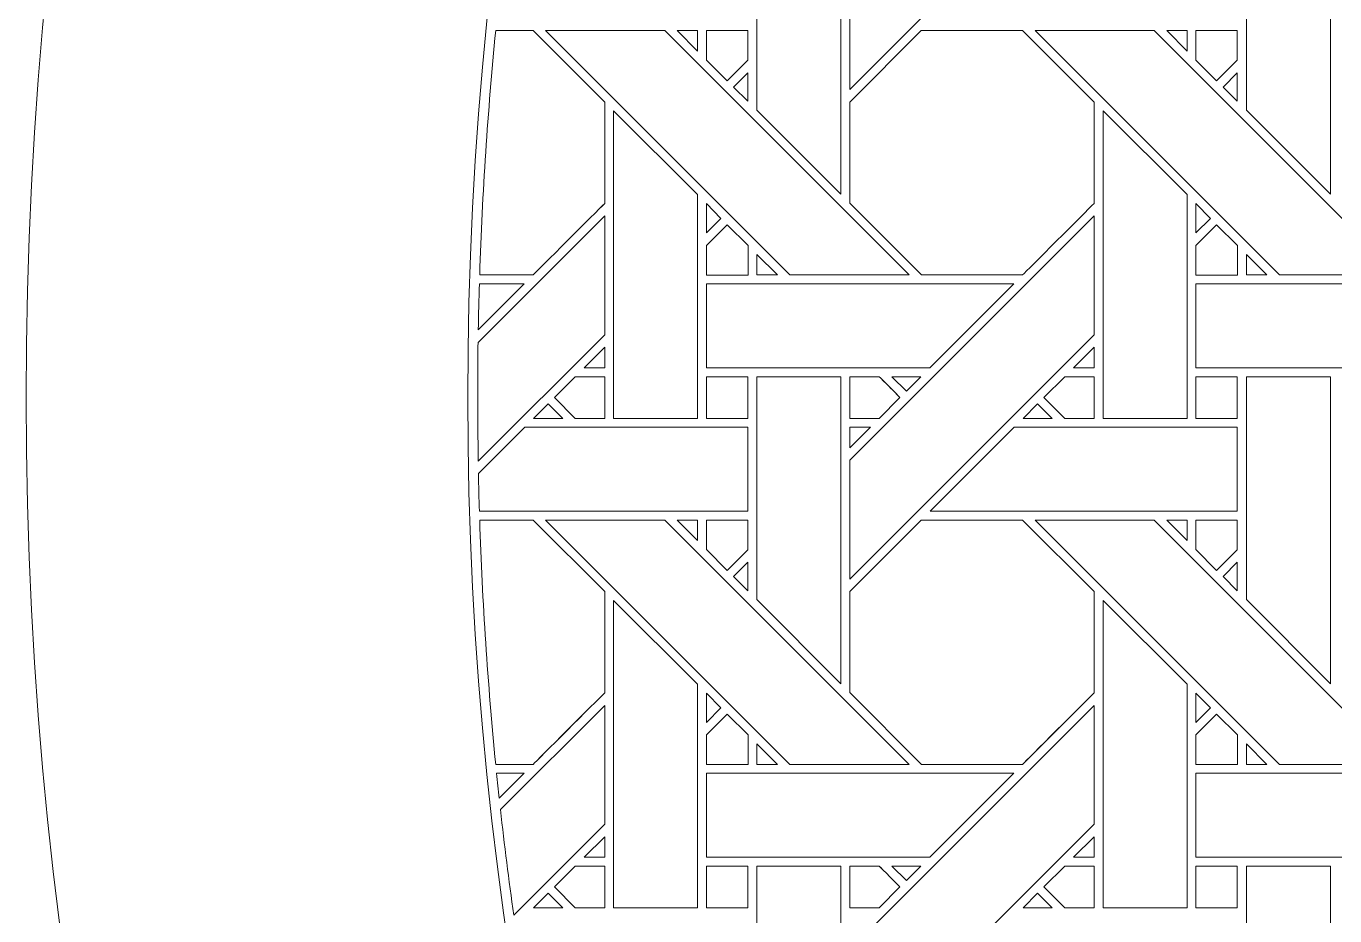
# Model space of a CAD drawing. Header units: inches. Extents: x 4.4 to 20.4, y 1.1 to 17.1.
# Drawn here: x 4.383 to 6.919, y 8.09 to 9.815 of the extents above; entities that cross this region are included whole.
import ezdxf

# ---------------------------------------------------------------- set-up
doc = ezdxf.new("R2010")
doc.units = ezdxf.units.IN
doc.header["$MEASUREMENT"] = 0
doc.layers.add('Design', color=7, linetype='Continuous', lineweight=0)

msp = doc.modelspace()

# ---------------------------------------------------------------- linework, layer by layer
at = {"layer": 'Design'}
for points, knots in [([(12.3829, 17.0948), (7.9646, 17.0948), (4.3829, 13.513), (4.3829, 9.0948), (4.3829, 4.6765), (7.9646, 1.0948), (12.3829, 1.0948), (16.8011, 1.0948), (20.3829, 4.6765), (20.3829, 9.0948), (20.3829, 13.513), (16.8011, 17.0948), (12.3829, 17.0948)], [0, 0, 0, 0, 1, 1, 1, 2, 2, 2, 3, 3, 3, 4, 4, 4, 4]), ([(12.3829, 16.2388), (8.4373, 16.2388), (5.2388, 13.0403), (5.2388, 9.0948), (5.2388, 5.1492), (8.4373, 1.9507), (12.3829, 1.9507), (16.3284, 1.9507), (19.5269, 5.1492), (19.5269, 9.0948), (19.5269, 13.0403), (16.3284, 16.2388), (12.3829, 16.2388)], [0, 0, 0, 0, 1, 1, 1, 2, 2, 2, 3, 3, 3, 4, 4, 4, 4]), ([(6.453, 10.3954), (6.453, 10.3954), (6.453, 10.1654), (6.453, 10.1654), (6.453, 10.1654), (5.9793, 9.6917), (5.9793, 9.6917), (5.9793, 9.6917), (5.9793, 9.9218), (5.9793, 9.9218), (5.9793, 9.9218), (6.453, 10.3954), (6.453, 10.3954)], [0, 0, 0, 0, 1, 1, 1, 2, 2, 2, 3, 3, 3, 4, 4, 4, 4]), ([(5.7992, 10.0839), (5.7992, 10.0839), (5.9622, 10.0839), (5.9622, 10.0839), (5.9622, 10.0839), (5.9622, 9.4888), (5.9622, 9.4888), (5.9622, 9.4888), (5.7992, 9.6517), (5.7992, 9.6517), (5.7992, 9.6517), (5.7992, 10.0839), (5.7992, 10.0839)], [0, 0, 0, 0, 1, 1, 1, 2, 2, 2, 3, 3, 3, 4, 4, 4, 4]), ([(6.9109, 10.0839), (6.9109, 10.0839), (6.9109, 9.4888), (6.9109, 9.4888), (6.9109, 9.4888), (6.748, 9.6517), (6.748, 9.6517), (6.748, 9.6517), (6.748, 10.0839), (6.748, 10.0839), (6.748, 10.0839), (6.9109, 10.0839), (6.9109, 10.0839)], [0, 0, 0, 0, 1, 1, 1, 2, 2, 2, 3, 3, 3, 4, 4, 4, 4]), ([(5.3654, 9.8061), (5.3654, 9.8061), (5.5042, 9.6673), (5.5042, 9.6673), (5.5042, 9.6673), (5.5042, 9.4711), (5.5042, 9.4711), (5.4864, 9.4532), (5.3744, 9.3414), (5.3655, 9.3324), (5.3655, 9.3324), (5.2619, 9.3324), (5.2619, 9.3324), (5.2671, 9.4917), (5.2775, 9.6496), (5.293, 9.8061), (5.293, 9.8061), (5.3654, 9.8061), (5.3654, 9.8061)], [0, 0, 0, 0, 1, 1, 1, 2, 2, 2, 3, 3, 3, 4, 4, 4, 5, 5, 5, 6, 6, 6, 6]), ([(5.3654, 9.8061), (5.3654, 9.8061), (5.5042, 9.6673), (5.5042, 9.6673), (5.5042, 9.6673), (5.5042, 9.4711), (5.5042, 9.4711), (5.4863, 9.4531), (5.3744, 9.3414), (5.3655, 9.3324), (5.3655, 9.3324), (5.2619, 9.3324), (5.2619, 9.3324), (5.2671, 9.4917), (5.2775, 9.6496), (5.293, 9.8061), (5.293, 9.8061), (5.3654, 9.8061), (5.3654, 9.8061)], [0, 0, 0, 0, 1, 1, 1, 2, 2, 2, 3, 3, 3, 4, 4, 4, 5, 5, 5, 6, 6, 6, 6]), ([(5.3897, 9.8061), (5.3897, 9.8061), (5.6207, 9.8061), (5.6207, 9.8061), (5.6207, 9.8061), (6.0943, 9.3324), (6.0943, 9.3324), (6.0943, 9.3324), (5.8633, 9.3324), (5.8633, 9.3324), (5.8633, 9.3324), (5.3897, 9.8061), (5.3897, 9.8061)], [0, 0, 0, 0, 1, 1, 1, 2, 2, 2, 3, 3, 3, 4, 4, 4, 4]), ([(5.6448, 9.8061), (5.6448, 9.8061), (5.6842, 9.8061), (5.6842, 9.8061), (5.6842, 9.8061), (5.6842, 9.7662), (5.6842, 9.7662), (5.6842, 9.7662), (5.6448, 9.8061), (5.6448, 9.8061)], [0, 0, 0, 0, 1, 1, 1, 2, 2, 2, 3, 3, 3, 3]), ([(5.7816, 9.8061), (5.7816, 9.8061), (5.7816, 9.7485), (5.7816, 9.7485), (5.7816, 9.7485), (5.7416, 9.7085), (5.7416, 9.7085), (5.7416, 9.7085), (5.7014, 9.7489), (5.7014, 9.7489), (5.7014, 9.7489), (5.7014, 9.8061), (5.7014, 9.8061), (5.7014, 9.8061), (5.7816, 9.8061), (5.7816, 9.8061)], [0, 0, 0, 0, 1, 1, 1, 2, 2, 2, 3, 3, 3, 4, 4, 4, 5, 5, 5, 5]), ([(5.7816, 9.7485), (5.7816, 9.7485), (5.7418, 9.7085), (5.7418, 9.7085), (5.7418, 9.7085), (5.7014, 9.7489), (5.7014, 9.7489), (5.7014, 9.7489), (5.7014, 9.8061), (5.7014, 9.8061), (5.7014, 9.8061), (5.7816, 9.8061), (5.7816, 9.8061), (5.7816, 9.8061), (5.7816, 9.7485), (5.7816, 9.7485)], [0, 0, 0, 0, 1, 1, 1, 2, 2, 2, 3, 3, 3, 4, 4, 4, 5, 5, 5, 5]), ([(6.1179, 9.8061), (6.1179, 9.8061), (6.3142, 9.8061), (6.3142, 9.8061), (6.3142, 9.8061), (6.4529, 9.6673), (6.4529, 9.6673), (6.4529, 9.6673), (6.4529, 9.4711), (6.4529, 9.4711), (6.4351, 9.4532), (6.3232, 9.3414), (6.3142, 9.3324), (6.3142, 9.3324), (6.1185, 9.3324), (6.1185, 9.3324), (6.1185, 9.3324), (5.9792, 9.4717), (5.9792, 9.4717), (5.9792, 9.4717), (5.9792, 9.6673), (5.9792, 9.6673), (5.9792, 9.6673), (6.1179, 9.8061), (6.1179, 9.8061)], [0, 0, 0, 0, 1, 1, 1, 2, 2, 2, 3, 3, 3, 4, 4, 4, 5, 5, 5, 6, 6, 6, 7, 7, 7, 8, 8, 8, 8]), ([(6.1179, 9.8061), (6.1179, 9.8061), (6.3142, 9.8061), (6.3142, 9.8061), (6.3142, 9.8061), (6.4529, 9.6673), (6.4529, 9.6673), (6.4529, 9.6673), (6.4529, 9.4711), (6.4529, 9.4711), (6.4351, 9.4532), (6.3232, 9.3414), (6.3142, 9.3324), (6.3142, 9.3324), (6.1185, 9.3324), (6.1185, 9.3324), (6.1185, 9.3324), (5.9792, 9.4717), (5.9792, 9.4717), (5.9792, 9.4717), (5.9792, 9.6673), (5.9792, 9.6673), (5.9792, 9.6673), (6.1179, 9.8061), (6.1179, 9.8061)], [0, 0, 0, 0, 1, 1, 1, 2, 2, 2, 3, 3, 3, 4, 4, 4, 5, 5, 5, 6, 6, 6, 7, 7, 7, 8, 8, 8, 8]), ([(6.5694, 9.8061), (6.5694, 9.8061), (7.043, 9.3324), (7.043, 9.3324), (7.043, 9.3324), (6.812, 9.3324), (6.812, 9.3324), (6.812, 9.3324), (6.3385, 9.8061), (6.3385, 9.8061), (6.3385, 9.8061), (6.5694, 9.8061), (6.5694, 9.8061)], [0, 0, 0, 0, 1, 1, 1, 2, 2, 2, 3, 3, 3, 4, 4, 4, 4]), ([(6.633, 9.8061), (6.633, 9.8061), (6.633, 9.7662), (6.633, 9.7662), (6.633, 9.7662), (6.5935, 9.8061), (6.5935, 9.8061), (6.5935, 9.8061), (6.633, 9.8061), (6.633, 9.8061)], [0, 0, 0, 0, 1, 1, 1, 2, 2, 2, 3, 3, 3, 3]), ([(6.7304, 9.8061), (6.7304, 9.8061), (6.7304, 9.7485), (6.7304, 9.7485), (6.7304, 9.7485), (6.6904, 9.7085), (6.6904, 9.7085), (6.6904, 9.7085), (6.6501, 9.7489), (6.6501, 9.7489), (6.6501, 9.7489), (6.6501, 9.8061), (6.6501, 9.8061), (6.6501, 9.8061), (6.7304, 9.8061), (6.7304, 9.8061)], [0, 0, 0, 0, 1, 1, 1, 2, 2, 2, 3, 3, 3, 4, 4, 4, 5, 5, 5, 5]), ([(6.6904, 9.7085), (6.6904, 9.7085), (6.6501, 9.7489), (6.6501, 9.7489), (6.6501, 9.7489), (6.6501, 9.8061), (6.6501, 9.8061), (6.6501, 9.8061), (6.7304, 9.8061), (6.7304, 9.8061), (6.7304, 9.8061), (6.7304, 9.7485), (6.7304, 9.7485), (6.7304, 9.7485), (6.6904, 9.7085), (6.6904, 9.7085)], [0, 0, 0, 0, 1, 1, 1, 2, 2, 2, 3, 3, 3, 4, 4, 4, 5, 5, 5, 5]), ([(5.7817, 9.7242), (5.7817, 9.7242), (5.7817, 9.6691), (5.7817, 9.6691), (5.7817, 9.6691), (5.7539, 9.6964), (5.7539, 9.6964), (5.7539, 9.6964), (5.7817, 9.7242), (5.7817, 9.7242)], [0, 0, 0, 0, 1, 1, 1, 2, 2, 2, 3, 3, 3, 3]), ([(6.7304, 9.7242), (6.7304, 9.7242), (6.7304, 9.6691), (6.7304, 9.6691), (6.7304, 9.6691), (6.7027, 9.6964), (6.7027, 9.6964), (6.7027, 9.6964), (6.7304, 9.7242), (6.7304, 9.7242)], [0, 0, 0, 0, 1, 1, 1, 2, 2, 2, 3, 3, 3, 3]), ([(5.6841, 9.4881), (5.6841, 9.4881), (5.6841, 9.0544), (5.6841, 9.0544), (5.6841, 9.0544), (5.5214, 9.0544), (5.5214, 9.0544), (5.5214, 9.0544), (5.5214, 9.6502), (5.5214, 9.6502), (5.5214, 9.6502), (5.6841, 9.4881), (5.6841, 9.4881)], [0, 0, 0, 0, 1, 1, 1, 2, 2, 2, 3, 3, 3, 4, 4, 4, 4]), ([(6.6329, 9.4881), (6.6329, 9.4881), (6.6329, 9.0544), (6.6329, 9.0544), (6.6329, 9.0544), (6.4701, 9.0544), (6.4701, 9.0544), (6.4701, 9.0544), (6.4701, 9.6502), (6.4701, 9.6502), (6.4701, 9.6502), (6.6329, 9.4881), (6.6329, 9.4881)], [0, 0, 0, 0, 1, 1, 1, 2, 2, 2, 3, 3, 3, 4, 4, 4, 4]), ([(5.7296, 9.442), (5.7296, 9.442), (5.7015, 9.4138), (5.7015, 9.4138), (5.7015, 9.4138), (5.7015, 9.4706), (5.7015, 9.4706), (5.7015, 9.4706), (5.7296, 9.442), (5.7296, 9.442)], [0, 0, 0, 0, 1, 1, 1, 2, 2, 2, 3, 3, 3, 3]), ([(6.6502, 9.4138), (6.6502, 9.4138), (6.6502, 9.4706), (6.6502, 9.4706), (6.6502, 9.4706), (6.6784, 9.442), (6.6784, 9.442), (6.6784, 9.442), (6.6502, 9.4138), (6.6502, 9.4138)], [0, 0, 0, 0, 1, 1, 1, 2, 2, 2, 3, 3, 3, 3]), ([(5.5042, 9.4467), (5.5042, 9.4467), (5.5042, 9.2166), (5.5042, 9.2166), (5.5042, 9.2166), (5.259, 8.9714), (5.259, 8.9714), (5.2583, 9.0125), (5.2582, 9.1658), (5.2587, 9.2012), (5.2587, 9.2012), (5.5042, 9.4467), (5.5042, 9.4467)], [0, 0, 0, 0, 1, 1, 1, 2, 2, 2, 3, 3, 3, 4, 4, 4, 4]), ([(6.453, 9.4467), (6.453, 9.4467), (6.453, 9.2166), (6.453, 9.2166), (6.453, 9.2166), (5.9793, 8.743), (5.9793, 8.743), (5.9793, 8.743), (5.9793, 8.9731), (5.9793, 8.9731), (5.9793, 8.9731), (6.453, 9.4467), (6.453, 9.4467)], [0, 0, 0, 0, 1, 1, 1, 2, 2, 2, 3, 3, 3, 4, 4, 4, 4]), ([(5.7014, 9.3322), (5.7014, 9.3322), (5.7014, 9.3895), (5.7014, 9.3895), (5.7014, 9.3895), (5.7416, 9.4298), (5.7416, 9.4298), (5.7416, 9.4298), (5.782, 9.3895), (5.782, 9.3895), (5.782, 9.3895), (5.782, 9.3322), (5.782, 9.3322), (5.782, 9.3322), (5.7014, 9.3322), (5.7014, 9.3322)], [0, 0, 0, 0, 1, 1, 1, 2, 2, 2, 3, 3, 3, 4, 4, 4, 5, 5, 5, 5]), ([(5.7014, 9.3895), (5.7014, 9.3895), (5.7418, 9.4298), (5.7418, 9.4298), (5.7418, 9.4298), (5.782, 9.3895), (5.782, 9.3895), (5.782, 9.3895), (5.782, 9.3322), (5.782, 9.3322), (5.782, 9.3322), (5.7014, 9.3322), (5.7014, 9.3322), (5.7014, 9.3322), (5.7014, 9.3895), (5.7014, 9.3895)], [0, 0, 0, 0, 1, 1, 1, 2, 2, 2, 3, 3, 3, 4, 4, 4, 5, 5, 5, 5]), ([(6.6501, 9.3322), (6.6501, 9.3322), (6.6501, 9.3895), (6.6501, 9.3895), (6.6501, 9.3895), (6.6904, 9.4298), (6.6904, 9.4298), (6.6904, 9.4298), (6.7308, 9.3895), (6.7308, 9.3895), (6.7308, 9.3895), (6.7308, 9.3322), (6.7308, 9.3322), (6.7308, 9.3322), (6.6501, 9.3322), (6.6501, 9.3322)], [0, 0, 0, 0, 1, 1, 1, 2, 2, 2, 3, 3, 3, 4, 4, 4, 5, 5, 5, 5]), ([(6.6904, 9.4298), (6.6904, 9.4298), (6.7308, 9.3895), (6.7308, 9.3895), (6.7308, 9.3895), (6.7308, 9.3322), (6.7308, 9.3322), (6.7308, 9.3322), (6.6501, 9.3322), (6.6501, 9.3322), (6.6501, 9.3322), (6.6501, 9.3895), (6.6501, 9.3895), (6.6501, 9.3895), (6.6904, 9.4298), (6.6904, 9.4298)], [0, 0, 0, 0, 1, 1, 1, 2, 2, 2, 3, 3, 3, 4, 4, 4, 5, 5, 5, 5]), ([(5.8391, 9.3324), (5.8391, 9.3324), (5.7994, 9.3324), (5.7994, 9.3324), (5.7994, 9.3324), (5.7994, 9.3722), (5.7994, 9.3722), (5.7994, 9.3722), (5.8391, 9.3324), (5.8391, 9.3324)], [0, 0, 0, 0, 1, 1, 1, 2, 2, 2, 3, 3, 3, 3]), ([(6.7481, 9.3324), (6.7481, 9.3324), (6.7481, 9.3722), (6.7481, 9.3722), (6.7481, 9.3722), (6.7878, 9.3324), (6.7878, 9.3324), (6.7878, 9.3324), (6.7481, 9.3324), (6.7481, 9.3324)], [0, 0, 0, 0, 1, 1, 1, 2, 2, 2, 3, 3, 3, 3]), ([(5.3484, 9.3152), (5.3484, 9.3152), (5.2592, 9.2259), (5.2592, 9.2259), (5.2597, 9.2557), (5.2604, 9.2855), (5.2613, 9.3152), (5.2613, 9.3152), (5.3484, 9.3152), (5.3484, 9.3152)], [0, 0, 0, 0, 1, 1, 1, 2, 2, 2, 3, 3, 3, 3]), ([(5.7015, 9.1525), (5.7015, 9.1525), (5.7015, 9.3152), (5.7015, 9.3152), (5.7015, 9.3152), (6.2972, 9.3152), (6.2972, 9.3152), (6.2972, 9.3152), (6.1344, 9.1525), (6.1344, 9.1525), (6.1344, 9.1525), (5.7015, 9.1525), (5.7015, 9.1525)], [0, 0, 0, 0, 1, 1, 1, 2, 2, 2, 3, 3, 3, 4, 4, 4, 4]), ([(6.6502, 9.1525), (6.6502, 9.1525), (6.6502, 9.3152), (6.6502, 9.3152), (6.6502, 9.3152), (7.2459, 9.3152), (7.2459, 9.3152), (7.2459, 9.3152), (7.0832, 9.1525), (7.0832, 9.1525), (7.0832, 9.1525), (6.6502, 9.1525), (6.6502, 9.1525)], [0, 0, 0, 0, 1, 1, 1, 2, 2, 2, 3, 3, 3, 4, 4, 4, 4]), ([(5.4645, 9.1525), (5.4645, 9.1525), (5.5042, 9.1923), (5.5042, 9.1923), (5.5042, 9.1923), (5.5042, 9.1525), (5.5042, 9.1525), (5.5042, 9.1525), (5.4645, 9.1525), (5.4645, 9.1525)], [0, 0, 0, 0, 1, 1, 1, 2, 2, 2, 3, 3, 3, 3]), ([(6.4132, 9.1525), (6.4132, 9.1525), (6.453, 9.1923), (6.453, 9.1923), (6.453, 9.1923), (6.453, 9.1525), (6.453, 9.1525), (6.453, 9.1525), (6.4132, 9.1525), (6.4132, 9.1525)], [0, 0, 0, 0, 1, 1, 1, 2, 2, 2, 3, 3, 3, 3]), ([(5.5042, 9.1352), (5.5042, 9.1352), (5.5042, 9.0544), (5.5042, 9.0544), (5.5042, 9.0544), (5.4471, 9.0544), (5.4471, 9.0544), (5.4471, 9.0544), (5.4067, 9.0948), (5.4067, 9.0948), (5.4067, 9.0948), (5.4471, 9.1352), (5.4471, 9.1352), (5.4471, 9.1352), (5.5042, 9.1352), (5.5042, 9.1352)], [0, 0, 0, 0, 1, 1, 1, 2, 2, 2, 3, 3, 3, 4, 4, 4, 5, 5, 5, 5]), ([(5.4067, 9.0948), (5.4067, 9.0948), (5.4471, 9.1352), (5.4471, 9.1352), (5.4471, 9.1352), (5.5042, 9.1352), (5.5042, 9.1352), (5.5042, 9.1352), (5.5042, 9.0544), (5.5042, 9.0544), (5.5042, 9.0544), (5.4471, 9.0544), (5.4471, 9.0544), (5.4471, 9.0544), (5.4067, 9.0948), (5.4067, 9.0948)], [0, 0, 0, 0, 1, 1, 1, 2, 2, 2, 3, 3, 3, 4, 4, 4, 5, 5, 5, 5]), ([(5.7014, 9.0544), (5.7014, 9.0544), (5.7014, 9.1352), (5.7014, 9.1352), (5.7014, 9.1352), (5.7816, 9.1352), (5.7816, 9.1352), (5.7816, 9.1352), (5.7816, 9.0544), (5.7816, 9.0544), (5.7816, 9.0544), (5.7014, 9.0544), (5.7014, 9.0544)], [0, 0, 0, 0, 1, 1, 1, 2, 2, 2, 3, 3, 3, 4, 4, 4, 4]), ([(5.7014, 9.1352), (5.7014, 9.1352), (5.7816, 9.1352), (5.7816, 9.1352), (5.7816, 9.1352), (5.7816, 9.0544), (5.7816, 9.0544), (5.7816, 9.0544), (5.7014, 9.0544), (5.7014, 9.0544), (5.7014, 9.0544), (5.7014, 9.1352), (5.7014, 9.1352)], [0, 0, 0, 0, 1, 1, 1, 2, 2, 2, 3, 3, 3, 4, 4, 4, 4]), ([(5.7992, 9.1352), (5.7992, 9.1352), (5.9622, 9.1352), (5.9622, 9.1352), (5.9622, 9.1352), (5.9622, 8.5401), (5.9622, 8.5401), (5.9622, 8.5401), (5.7992, 8.703), (5.7992, 8.703), (5.7992, 8.703), (5.7992, 9.1352), (5.7992, 9.1352)], [0, 0, 0, 0, 1, 1, 1, 2, 2, 2, 3, 3, 3, 4, 4, 4, 4]), ([(6.0363, 9.1352), (6.0414, 9.1301), (6.0722, 9.0993), (6.0766, 9.0948), (6.0766, 9.0948), (6.0362, 9.0544), (6.0362, 9.0544), (6.0362, 9.0544), (5.9792, 9.0544), (5.9792, 9.0544), (5.9792, 9.0544), (5.9792, 9.1352), (5.9792, 9.1352), (5.9792, 9.1352), (6.0363, 9.1352), (6.0363, 9.1352)], [0, 0, 0, 0, 1, 1, 1, 2, 2, 2, 3, 3, 3, 4, 4, 4, 5, 5, 5, 5]), ([(6.062, 9.1096), (6.062, 9.1096), (6.0766, 9.0948), (6.0766, 9.0948), (6.0766, 9.0948), (6.0362, 9.0544), (6.0362, 9.0544), (6.0362, 9.0544), (5.9792, 9.0544), (5.9792, 9.0544), (5.9792, 9.0544), (5.9792, 9.1352), (5.9792, 9.1352), (5.9792, 9.1352), (6.0363, 9.1352), (6.0363, 9.1352), (6.0419, 9.1296), (6.0524, 9.1192), (6.062, 9.1096)], [0, 0, 0, 0, 1, 1, 1, 2, 2, 2, 3, 3, 3, 4, 4, 4, 5, 5, 5, 6, 6, 6, 6]), ([(6.0889, 9.107), (6.0889, 9.107), (6.0607, 9.1352), (6.0607, 9.1352), (6.0607, 9.1352), (6.1172, 9.1352), (6.1172, 9.1352), (6.1172, 9.1352), (6.0889, 9.107), (6.0889, 9.107)], [0, 0, 0, 0, 1, 1, 1, 2, 2, 2, 3, 3, 3, 3]), ([(6.3958, 9.0544), (6.3958, 9.0544), (6.3554, 9.0948), (6.3554, 9.0948), (6.3554, 9.0948), (6.3959, 9.1352), (6.3959, 9.1352), (6.3959, 9.1352), (6.4529, 9.1352), (6.4529, 9.1352), (6.4529, 9.1352), (6.4529, 9.0544), (6.4529, 9.0544), (6.4529, 9.0544), (6.3958, 9.0544), (6.3958, 9.0544)], [0, 0, 0, 0, 1, 1, 1, 2, 2, 2, 3, 3, 3, 4, 4, 4, 5, 5, 5, 5]), ([(6.4529, 9.1352), (6.4529, 9.1352), (6.4529, 9.0544), (6.4529, 9.0544), (6.4529, 9.0544), (6.3958, 9.0544), (6.3958, 9.0544), (6.3958, 9.0544), (6.3554, 9.0948), (6.3554, 9.0948), (6.3554, 9.0948), (6.3959, 9.1352), (6.3959, 9.1352), (6.3959, 9.1352), (6.4529, 9.1352), (6.4529, 9.1352)], [0, 0, 0, 0, 1, 1, 1, 2, 2, 2, 3, 3, 3, 4, 4, 4, 5, 5, 5, 5]), ([(6.6501, 9.1352), (6.6501, 9.1352), (6.7304, 9.1352), (6.7304, 9.1352), (6.7304, 9.1352), (6.7304, 9.0544), (6.7304, 9.0544), (6.7304, 9.0544), (6.6501, 9.0544), (6.6501, 9.0544), (6.6501, 9.0544), (6.6501, 9.1352), (6.6501, 9.1352)], [0, 0, 0, 0, 1, 1, 1, 2, 2, 2, 3, 3, 3, 4, 4, 4, 4]), ([(6.7304, 9.1352), (6.7304, 9.1352), (6.7304, 9.0544), (6.7304, 9.0544), (6.7304, 9.0544), (6.6501, 9.0544), (6.6501, 9.0544), (6.6501, 9.0544), (6.6501, 9.1352), (6.6501, 9.1352), (6.6501, 9.1352), (6.7304, 9.1352), (6.7304, 9.1352)], [0, 0, 0, 0, 1, 1, 1, 2, 2, 2, 3, 3, 3, 4, 4, 4, 4]), ([(6.9109, 9.1352), (6.9109, 9.1352), (6.9109, 8.5401), (6.9109, 8.5401), (6.9109, 8.5401), (6.748, 8.703), (6.748, 8.703), (6.748, 8.703), (6.748, 9.1352), (6.748, 9.1352), (6.748, 9.1352), (6.9109, 9.1352), (6.9109, 9.1352)], [0, 0, 0, 0, 1, 1, 1, 2, 2, 2, 3, 3, 3, 4, 4, 4, 4]), ([(5.4229, 9.0544), (5.4229, 9.0544), (5.3664, 9.0544), (5.3664, 9.0544), (5.3664, 9.0544), (5.3947, 9.0827), (5.3947, 9.0827), (5.3947, 9.0827), (5.4229, 9.0544), (5.4229, 9.0544)], [0, 0, 0, 0, 1, 1, 1, 2, 2, 2, 3, 3, 3, 3]), ([(6.3716, 9.0544), (6.3716, 9.0544), (6.3151, 9.0544), (6.3151, 9.0544), (6.3151, 9.0544), (6.3434, 9.0827), (6.3434, 9.0827), (6.3434, 9.0827), (6.3716, 9.0544), (6.3716, 9.0544)], [0, 0, 0, 0, 1, 1, 1, 2, 2, 2, 3, 3, 3, 3]), ([(5.3493, 9.0373), (5.3493, 9.0373), (5.7817, 9.0373), (5.7817, 9.0373), (5.7817, 9.0373), (5.7817, 8.8745), (5.7817, 8.8745), (5.7817, 8.8745), (5.2613, 8.8745), (5.2613, 8.8745), (5.2606, 8.8988), (5.26, 8.9231), (5.2595, 8.9475), (5.2595, 8.9475), (5.3493, 9.0373), (5.3493, 9.0373)], [0, 0, 0, 0, 1, 1, 1, 2, 2, 2, 3, 3, 3, 4, 4, 4, 5, 5, 5, 5]), ([(5.9793, 8.9975), (5.9793, 8.9975), (5.9793, 9.0373), (5.9793, 9.0373), (5.9793, 9.0373), (6.0191, 9.0373), (6.0191, 9.0373), (6.0191, 9.0373), (5.9793, 8.9975), (5.9793, 8.9975)], [0, 0, 0, 0, 1, 1, 1, 2, 2, 2, 3, 3, 3, 3]), ([(6.7304, 9.0373), (6.7304, 9.0373), (6.7304, 8.8745), (6.7304, 8.8745), (6.7304, 8.8745), (6.1351, 8.8745), (6.1351, 8.8745), (6.1351, 8.8745), (6.298, 9.0373), (6.298, 9.0373), (6.298, 9.0373), (6.7304, 9.0373), (6.7304, 9.0373)], [0, 0, 0, 0, 1, 1, 1, 2, 2, 2, 3, 3, 3, 4, 4, 4, 4]), ([(5.3654, 8.8573), (5.3654, 8.8573), (5.5042, 8.7186), (5.5042, 8.7186), (5.5042, 8.7186), (5.5042, 8.5224), (5.5042, 8.5224), (5.4864, 8.5044), (5.3745, 8.3927), (5.3655, 8.3837), (5.3655, 8.3837), (5.293, 8.3837), (5.293, 8.3837), (5.2775, 8.5401), (5.2671, 8.6981), (5.2619, 8.8573), (5.2619, 8.8573), (5.3654, 8.8573), (5.3654, 8.8573)], [0, 0, 0, 0, 1, 1, 1, 2, 2, 2, 3, 3, 3, 4, 4, 4, 5, 5, 5, 6, 6, 6, 6]), ([(5.3654, 8.8573), (5.3654, 8.8573), (5.5042, 8.7186), (5.5042, 8.7186), (5.5042, 8.7186), (5.5042, 8.5224), (5.5042, 8.5224), (5.4863, 8.5043), (5.3744, 8.3926), (5.3655, 8.3837), (5.3655, 8.3837), (5.293, 8.3837), (5.293, 8.3837), (5.2775, 8.5401), (5.2671, 8.6981), (5.2619, 8.8573), (5.2619, 8.8573), (5.3654, 8.8573), (5.3654, 8.8573)], [0, 0, 0, 0, 1, 1, 1, 2, 2, 2, 3, 3, 3, 4, 4, 4, 5, 5, 5, 6, 6, 6, 6]), ([(5.3897, 8.8573), (5.3897, 8.8573), (5.6207, 8.8573), (5.6207, 8.8573), (5.6207, 8.8573), (6.0943, 8.3837), (6.0943, 8.3837), (6.0943, 8.3837), (5.8633, 8.3837), (5.8633, 8.3837), (5.8633, 8.3837), (5.3897, 8.8573), (5.3897, 8.8573)], [0, 0, 0, 0, 1, 1, 1, 2, 2, 2, 3, 3, 3, 4, 4, 4, 4]), ([(5.6448, 8.8573), (5.6448, 8.8573), (5.6842, 8.8573), (5.6842, 8.8573), (5.6842, 8.8573), (5.6842, 8.8175), (5.6842, 8.8175), (5.6842, 8.8175), (5.6448, 8.8573), (5.6448, 8.8573)], [0, 0, 0, 0, 1, 1, 1, 2, 2, 2, 3, 3, 3, 3]), ([(5.7014, 8.8001), (5.7014, 8.8001), (5.7014, 8.8573), (5.7014, 8.8573), (5.7014, 8.8573), (5.7816, 8.8573), (5.7816, 8.8573), (5.7816, 8.8573), (5.7816, 8.7997), (5.7816, 8.7997), (5.7816, 8.7997), (5.7417, 8.7598), (5.7417, 8.7598), (5.7417, 8.7598), (5.7014, 8.8001), (5.7014, 8.8001)], [0, 0, 0, 0, 1, 1, 1, 2, 2, 2, 3, 3, 3, 4, 4, 4, 5, 5, 5, 5]), ([(5.7816, 8.7997), (5.7816, 8.7997), (5.7417, 8.7598), (5.7417, 8.7598), (5.7417, 8.7598), (5.7014, 8.8001), (5.7014, 8.8001), (5.7014, 8.8001), (5.7014, 8.8573), (5.7014, 8.8573), (5.7014, 8.8573), (5.7816, 8.8573), (5.7816, 8.8573), (5.7816, 8.8573), (5.7816, 8.7997), (5.7816, 8.7997)], [0, 0, 0, 0, 1, 1, 1, 2, 2, 2, 3, 3, 3, 4, 4, 4, 5, 5, 5, 5]), ([(6.1179, 8.8573), (6.1179, 8.8573), (6.3142, 8.8573), (6.3142, 8.8573), (6.3142, 8.8573), (6.4529, 8.7186), (6.4529, 8.7186), (6.4529, 8.7186), (6.4529, 8.5224), (6.4529, 8.5224), (6.4351, 8.5045), (6.3232, 8.3927), (6.3142, 8.3837), (6.3142, 8.3837), (6.1185, 8.3837), (6.1185, 8.3837), (6.1185, 8.3837), (5.9792, 8.5229), (5.9792, 8.5229), (5.9792, 8.5229), (5.9792, 8.7186), (5.9792, 8.7186), (5.9792, 8.7186), (6.1179, 8.8573), (6.1179, 8.8573)], [0, 0, 0, 0, 1, 1, 1, 2, 2, 2, 3, 3, 3, 4, 4, 4, 5, 5, 5, 6, 6, 6, 7, 7, 7, 8, 8, 8, 8]), ([(6.1179, 8.8573), (6.1179, 8.8573), (6.3142, 8.8573), (6.3142, 8.8573), (6.3142, 8.8573), (6.4529, 8.7186), (6.4529, 8.7186), (6.4529, 8.7186), (6.4529, 8.5224), (6.4529, 8.5224), (6.4349, 8.5042), (6.323, 8.3925), (6.3142, 8.3837), (6.3142, 8.3837), (6.1185, 8.3837), (6.1185, 8.3837), (6.1185, 8.3837), (5.9792, 8.5229), (5.9792, 8.5229), (5.9792, 8.5229), (5.9792, 8.7186), (5.9792, 8.7186), (5.9792, 8.7186), (6.1179, 8.8573), (6.1179, 8.8573)], [0, 0, 0, 0, 1, 1, 1, 2, 2, 2, 3, 3, 3, 4, 4, 4, 5, 5, 5, 6, 6, 6, 7, 7, 7, 8, 8, 8, 8]), ([(6.5694, 8.8573), (6.5694, 8.8573), (7.043, 8.3837), (7.043, 8.3837), (7.043, 8.3837), (6.812, 8.3837), (6.812, 8.3837), (6.812, 8.3837), (6.3385, 8.8573), (6.3385, 8.8573), (6.3385, 8.8573), (6.5694, 8.8573), (6.5694, 8.8573)], [0, 0, 0, 0, 1, 1, 1, 2, 2, 2, 3, 3, 3, 4, 4, 4, 4]), ([(6.633, 8.8573), (6.633, 8.8573), (6.633, 8.8175), (6.633, 8.8175), (6.633, 8.8175), (6.5935, 8.8573), (6.5935, 8.8573), (6.5935, 8.8573), (6.633, 8.8573), (6.633, 8.8573)], [0, 0, 0, 0, 1, 1, 1, 2, 2, 2, 3, 3, 3, 3]), ([(6.7304, 8.8573), (6.7304, 8.8573), (6.7304, 8.7997), (6.7304, 8.7997), (6.7304, 8.7997), (6.6904, 8.7598), (6.6904, 8.7598), (6.6904, 8.7598), (6.6501, 8.8001), (6.6501, 8.8001), (6.6501, 8.8001), (6.6501, 8.8573), (6.6501, 8.8573), (6.6501, 8.8573), (6.7304, 8.8573), (6.7304, 8.8573)], [0, 0, 0, 0, 1, 1, 1, 2, 2, 2, 3, 3, 3, 4, 4, 4, 5, 5, 5, 5]), ([(6.6904, 8.7598), (6.6904, 8.7598), (6.6501, 8.8001), (6.6501, 8.8001), (6.6501, 8.8001), (6.6501, 8.8573), (6.6501, 8.8573), (6.6501, 8.8573), (6.7304, 8.8573), (6.7304, 8.8573), (6.7304, 8.8573), (6.7304, 8.7997), (6.7304, 8.7997), (6.7304, 8.7997), (6.6904, 8.7598), (6.6904, 8.7598)], [0, 0, 0, 0, 1, 1, 1, 2, 2, 2, 3, 3, 3, 4, 4, 4, 5, 5, 5, 5]), ([(5.7817, 8.7755), (5.7817, 8.7755), (5.7817, 8.7203), (5.7817, 8.7203), (5.7817, 8.7203), (5.7539, 8.7477), (5.7539, 8.7477), (5.7539, 8.7477), (5.7817, 8.7755), (5.7817, 8.7755)], [0, 0, 0, 0, 1, 1, 1, 2, 2, 2, 3, 3, 3, 3]), ([(6.7304, 8.7755), (6.7304, 8.7755), (6.7304, 8.7203), (6.7304, 8.7203), (6.7304, 8.7203), (6.7027, 8.7477), (6.7027, 8.7477), (6.7027, 8.7477), (6.7304, 8.7755), (6.7304, 8.7755)], [0, 0, 0, 0, 1, 1, 1, 2, 2, 2, 3, 3, 3, 3]), ([(5.6841, 8.5394), (5.6841, 8.5394), (5.6841, 8.1057), (5.6841, 8.1057), (5.6841, 8.1057), (5.5214, 8.1057), (5.5214, 8.1057), (5.5214, 8.1057), (5.5214, 8.7015), (5.5214, 8.7015), (5.5214, 8.7015), (5.6841, 8.5394), (5.6841, 8.5394)], [0, 0, 0, 0, 1, 1, 1, 2, 2, 2, 3, 3, 3, 4, 4, 4, 4]), ([(6.6329, 8.5394), (6.6329, 8.5394), (6.6329, 8.1057), (6.6329, 8.1057), (6.6329, 8.1057), (6.4701, 8.1057), (6.4701, 8.1057), (6.4701, 8.1057), (6.4701, 8.7015), (6.4701, 8.7015), (6.4701, 8.7015), (6.6329, 8.5394), (6.6329, 8.5394)], [0, 0, 0, 0, 1, 1, 1, 2, 2, 2, 3, 3, 3, 4, 4, 4, 4]), ([(5.5042, 8.498), (5.5042, 8.498), (5.5042, 8.2679), (5.5042, 8.2679), (5.5042, 8.2679), (5.328, 8.0916), (5.328, 8.0916), (5.3184, 8.1594), (5.3099, 8.2276), (5.3022, 8.296), (5.3022, 8.296), (5.5042, 8.498), (5.5042, 8.498)], [0, 0, 0, 0, 1, 1, 1, 2, 2, 2, 3, 3, 3, 4, 4, 4, 4]), ([(5.7015, 8.4651), (5.7015, 8.4651), (5.7015, 8.5219), (5.7015, 8.5219), (5.7015, 8.5219), (5.7296, 8.4933), (5.7296, 8.4933), (5.7296, 8.4933), (5.7015, 8.4651), (5.7015, 8.4651)], [0, 0, 0, 0, 1, 1, 1, 2, 2, 2, 3, 3, 3, 3]), ([(6.453, 8.498), (6.453, 8.498), (6.453, 8.2679), (6.453, 8.2679), (6.453, 8.2679), (5.9793, 7.7943), (5.9793, 7.7943), (5.9793, 7.7943), (5.9793, 8.0244), (5.9793, 8.0244), (5.9793, 8.0244), (6.453, 8.498), (6.453, 8.498)], [0, 0, 0, 0, 1, 1, 1, 2, 2, 2, 3, 3, 3, 4, 4, 4, 4]), ([(6.6502, 8.4651), (6.6502, 8.4651), (6.6502, 8.5219), (6.6502, 8.5219), (6.6502, 8.5219), (6.6784, 8.4933), (6.6784, 8.4933), (6.6784, 8.4933), (6.6502, 8.4651), (6.6502, 8.4651)], [0, 0, 0, 0, 1, 1, 1, 2, 2, 2, 3, 3, 3, 3]), ([(5.7014, 8.3834), (5.7014, 8.3834), (5.7014, 8.4407), (5.7014, 8.4407), (5.7014, 8.4407), (5.7417, 8.4811), (5.7417, 8.4811), (5.7417, 8.4811), (5.782, 8.4407), (5.782, 8.4407), (5.782, 8.4407), (5.782, 8.3834), (5.782, 8.3834), (5.782, 8.3834), (5.7014, 8.3834), (5.7014, 8.3834)], [0, 0, 0, 0, 1, 1, 1, 2, 2, 2, 3, 3, 3, 4, 4, 4, 5, 5, 5, 5]), ([(5.7417, 8.4811), (5.7417, 8.4811), (5.782, 8.4407), (5.782, 8.4407), (5.782, 8.4407), (5.782, 8.3834), (5.782, 8.3834), (5.782, 8.3834), (5.7014, 8.3834), (5.7014, 8.3834), (5.7014, 8.3834), (5.7014, 8.4407), (5.7014, 8.4407), (5.7014, 8.4407), (5.7417, 8.4811), (5.7417, 8.4811)], [0, 0, 0, 0, 1, 1, 1, 2, 2, 2, 3, 3, 3, 4, 4, 4, 5, 5, 5, 5]), ([(6.6501, 8.3834), (6.6501, 8.3834), (6.6501, 8.4407), (6.6501, 8.4407), (6.6501, 8.4407), (6.6904, 8.4811), (6.6904, 8.4811), (6.6904, 8.4811), (6.7308, 8.4407), (6.7308, 8.4407), (6.7308, 8.4407), (6.7308, 8.3834), (6.7308, 8.3834), (6.7308, 8.3834), (6.6501, 8.3834), (6.6501, 8.3834)], [0, 0, 0, 0, 1, 1, 1, 2, 2, 2, 3, 3, 3, 4, 4, 4, 5, 5, 5, 5]), ([(6.6904, 8.4811), (6.6904, 8.4811), (6.7308, 8.4407), (6.7308, 8.4407), (6.7308, 8.4407), (6.7308, 8.3834), (6.7308, 8.3834), (6.7308, 8.3834), (6.6501, 8.3834), (6.6501, 8.3834), (6.6501, 8.3834), (6.6501, 8.4407), (6.6501, 8.4407), (6.6501, 8.4407), (6.6904, 8.4811), (6.6904, 8.4811)], [0, 0, 0, 0, 1, 1, 1, 2, 2, 2, 3, 3, 3, 4, 4, 4, 5, 5, 5, 5]), ([(5.8391, 8.3837), (5.8391, 8.3837), (5.7994, 8.3837), (5.7994, 8.3837), (5.7994, 8.3837), (5.7994, 8.4235), (5.7994, 8.4235), (5.7994, 8.4235), (5.8391, 8.3837), (5.8391, 8.3837)], [0, 0, 0, 0, 1, 1, 1, 2, 2, 2, 3, 3, 3, 3]), ([(6.7481, 8.3837), (6.7481, 8.3837), (6.7481, 8.4235), (6.7481, 8.4235), (6.7481, 8.4235), (6.7878, 8.3837), (6.7878, 8.3837), (6.7878, 8.3837), (6.7481, 8.3837), (6.7481, 8.3837)], [0, 0, 0, 0, 1, 1, 1, 2, 2, 2, 3, 3, 3, 3]), ([(5.3484, 8.3664), (5.3484, 8.3664), (5.2999, 8.3179), (5.2999, 8.3179), (5.2981, 8.3341), (5.2963, 8.3502), (5.2946, 8.3664), (5.2946, 8.3664), (5.3484, 8.3664), (5.3484, 8.3664)], [0, 0, 0, 0, 1, 1, 1, 2, 2, 2, 3, 3, 3, 3]), ([(5.7015, 8.2037), (5.7015, 8.2037), (5.7015, 8.3664), (5.7015, 8.3664), (5.7015, 8.3664), (6.2972, 8.3664), (6.2972, 8.3664), (6.2972, 8.3664), (6.1344, 8.2037), (6.1344, 8.2037), (6.1344, 8.2037), (5.7015, 8.2037), (5.7015, 8.2037)], [0, 0, 0, 0, 1, 1, 1, 2, 2, 2, 3, 3, 3, 4, 4, 4, 4]), ([(6.6502, 8.2037), (6.6502, 8.2037), (6.6502, 8.3664), (6.6502, 8.3664), (6.6502, 8.3664), (7.2459, 8.3664), (7.2459, 8.3664), (7.2459, 8.3664), (7.0832, 8.2037), (7.0832, 8.2037), (7.0832, 8.2037), (6.6502, 8.2037), (6.6502, 8.2037)], [0, 0, 0, 0, 1, 1, 1, 2, 2, 2, 3, 3, 3, 4, 4, 4, 4]), ([(5.4645, 8.2038), (5.4645, 8.2038), (5.5042, 8.2435), (5.5042, 8.2435), (5.5042, 8.2435), (5.5042, 8.2038), (5.5042, 8.2038), (5.5042, 8.2038), (5.4645, 8.2038), (5.4645, 8.2038)], [0, 0, 0, 0, 1, 1, 1, 2, 2, 2, 3, 3, 3, 3]), ([(6.4132, 8.2038), (6.4132, 8.2038), (6.453, 8.2435), (6.453, 8.2435), (6.453, 8.2435), (6.453, 8.2038), (6.453, 8.2038), (6.453, 8.2038), (6.4132, 8.2038), (6.4132, 8.2038)], [0, 0, 0, 0, 1, 1, 1, 2, 2, 2, 3, 3, 3, 3]), ([(5.5042, 8.1865), (5.5042, 8.1865), (5.5042, 8.1057), (5.5042, 8.1057), (5.5042, 8.1057), (5.4471, 8.1057), (5.4471, 8.1057), (5.4471, 8.1057), (5.4067, 8.1461), (5.4067, 8.1461), (5.4067, 8.1461), (5.4471, 8.1865), (5.4471, 8.1865), (5.4471, 8.1865), (5.5042, 8.1865), (5.5042, 8.1865)], [0, 0, 0, 0, 1, 1, 1, 2, 2, 2, 3, 3, 3, 4, 4, 4, 5, 5, 5, 5]), ([(5.4067, 8.1461), (5.4067, 8.1461), (5.4471, 8.1865), (5.4471, 8.1865), (5.4471, 8.1865), (5.5042, 8.1865), (5.5042, 8.1865), (5.5042, 8.1865), (5.5042, 8.1057), (5.5042, 8.1057), (5.5042, 8.1057), (5.4471, 8.1057), (5.4471, 8.1057), (5.4471, 8.1057), (5.4067, 8.1461), (5.4067, 8.1461)], [0, 0, 0, 0, 1, 1, 1, 2, 2, 2, 3, 3, 3, 4, 4, 4, 5, 5, 5, 5]), ([(5.7014, 8.1057), (5.7014, 8.1057), (5.7014, 8.1865), (5.7014, 8.1865), (5.7014, 8.1865), (5.7816, 8.1865), (5.7816, 8.1865), (5.7816, 8.1865), (5.7816, 8.1057), (5.7816, 8.1057), (5.7816, 8.1057), (5.7014, 8.1057), (5.7014, 8.1057)], [0, 0, 0, 0, 1, 1, 1, 2, 2, 2, 3, 3, 3, 4, 4, 4, 4]), ([(5.7014, 8.1865), (5.7014, 8.1865), (5.7816, 8.1865), (5.7816, 8.1865), (5.7816, 8.1865), (5.7816, 8.1057), (5.7816, 8.1057), (5.7816, 8.1057), (5.7014, 8.1057), (5.7014, 8.1057), (5.7014, 8.1057), (5.7014, 8.1865), (5.7014, 8.1865)], [0, 0, 0, 0, 1, 1, 1, 2, 2, 2, 3, 3, 3, 4, 4, 4, 4]), ([(5.7992, 8.1865), (5.7992, 8.1865), (5.9622, 8.1865), (5.9622, 8.1865), (5.9622, 8.1865), (5.9622, 7.5914), (5.9622, 7.5914), (5.9622, 7.5914), (5.7992, 7.7543), (5.7992, 7.7543), (5.7992, 7.7543), (5.7992, 8.1865), (5.7992, 8.1865)], [0, 0, 0, 0, 1, 1, 1, 2, 2, 2, 3, 3, 3, 4, 4, 4, 4]), ([(6.0363, 8.1865), (6.0414, 8.1813), (6.0722, 8.1505), (6.0766, 8.1461), (6.0766, 8.1461), (6.0362, 8.1057), (6.0362, 8.1057), (6.0362, 8.1057), (5.9792, 8.1057), (5.9792, 8.1057), (5.9792, 8.1057), (5.9792, 8.1865), (5.9792, 8.1865), (5.9792, 8.1865), (6.0363, 8.1865), (6.0363, 8.1865)], [0, 0, 0, 0, 1, 1, 1, 2, 2, 2, 3, 3, 3, 4, 4, 4, 5, 5, 5, 5]), ([(6.0766, 8.1461), (6.0766, 8.1461), (6.0362, 8.1057), (6.0362, 8.1057), (6.0362, 8.1057), (5.9792, 8.1057), (5.9792, 8.1057), (5.9792, 8.1057), (5.9792, 8.1865), (5.9792, 8.1865), (5.9792, 8.1865), (6.0363, 8.1865), (6.0363, 8.1865), (6.0416, 8.1812), (6.0724, 8.1504), (6.0766, 8.1461)], [0, 0, 0, 0, 1, 1, 1, 2, 2, 2, 3, 3, 3, 4, 4, 4, 5, 5, 5, 5]), ([(6.0889, 8.1583), (6.0889, 8.1583), (6.0607, 8.1865), (6.0607, 8.1865), (6.0607, 8.1865), (6.1172, 8.1865), (6.1172, 8.1865), (6.1172, 8.1865), (6.0889, 8.1583), (6.0889, 8.1583)], [0, 0, 0, 0, 1, 1, 1, 2, 2, 2, 3, 3, 3, 3]), ([(6.3958, 8.1057), (6.3958, 8.1057), (6.3554, 8.1461), (6.3554, 8.1461), (6.3554, 8.1461), (6.3959, 8.1865), (6.3959, 8.1865), (6.3959, 8.1865), (6.4529, 8.1865), (6.4529, 8.1865), (6.4529, 8.1865), (6.4529, 8.1057), (6.4529, 8.1057), (6.4529, 8.1057), (6.3958, 8.1057), (6.3958, 8.1057)], [0, 0, 0, 0, 1, 1, 1, 2, 2, 2, 3, 3, 3, 4, 4, 4, 5, 5, 5, 5]), ([(6.4529, 8.1865), (6.4529, 8.1865), (6.4529, 8.1057), (6.4529, 8.1057), (6.4529, 8.1057), (6.3958, 8.1057), (6.3958, 8.1057), (6.3958, 8.1057), (6.3554, 8.1461), (6.3554, 8.1461), (6.3554, 8.1461), (6.3959, 8.1865), (6.3959, 8.1865), (6.3959, 8.1865), (6.4529, 8.1865), (6.4529, 8.1865)], [0, 0, 0, 0, 1, 1, 1, 2, 2, 2, 3, 3, 3, 4, 4, 4, 5, 5, 5, 5]), ([(6.6501, 8.1865), (6.6501, 8.1865), (6.7304, 8.1865), (6.7304, 8.1865), (6.7304, 8.1865), (6.7304, 8.1057), (6.7304, 8.1057), (6.7304, 8.1057), (6.6501, 8.1057), (6.6501, 8.1057), (6.6501, 8.1057), (6.6501, 8.1865), (6.6501, 8.1865)], [0, 0, 0, 0, 1, 1, 1, 2, 2, 2, 3, 3, 3, 4, 4, 4, 4]), ([(6.7304, 8.1865), (6.7304, 8.1865), (6.7304, 8.1057), (6.7304, 8.1057), (6.7304, 8.1057), (6.6501, 8.1057), (6.6501, 8.1057), (6.6501, 8.1057), (6.6501, 8.1865), (6.6501, 8.1865), (6.6501, 8.1865), (6.7304, 8.1865), (6.7304, 8.1865)], [0, 0, 0, 0, 1, 1, 1, 2, 2, 2, 3, 3, 3, 4, 4, 4, 4]), ([(6.9109, 8.1865), (6.9109, 8.1865), (6.9109, 7.5914), (6.9109, 7.5914), (6.9109, 7.5914), (6.748, 7.7543), (6.748, 7.7543), (6.748, 7.7543), (6.748, 8.1865), (6.748, 8.1865), (6.748, 8.1865), (6.9109, 8.1865), (6.9109, 8.1865)], [0, 0, 0, 0, 1, 1, 1, 2, 2, 2, 3, 3, 3, 4, 4, 4, 4]), ([(5.4229, 8.1057), (5.4229, 8.1057), (5.3664, 8.1057), (5.3664, 8.1057), (5.3664, 8.1057), (5.3947, 8.1339), (5.3947, 8.1339), (5.3947, 8.1339), (5.4229, 8.1057), (5.4229, 8.1057)], [0, 0, 0, 0, 1, 1, 1, 2, 2, 2, 3, 3, 3, 3]), ([(6.3716, 8.1057), (6.3716, 8.1057), (6.3151, 8.1057), (6.3151, 8.1057), (6.3151, 8.1057), (6.3434, 8.1339), (6.3434, 8.1339), (6.3434, 8.1339), (6.3716, 8.1057), (6.3716, 8.1057)], [0, 0, 0, 0, 1, 1, 1, 2, 2, 2, 3, 3, 3, 3])]:
    msp.add_open_spline(points, degree=3, knots=knots, dxfattribs=at)

doc.saveas('drawing.dxf')
